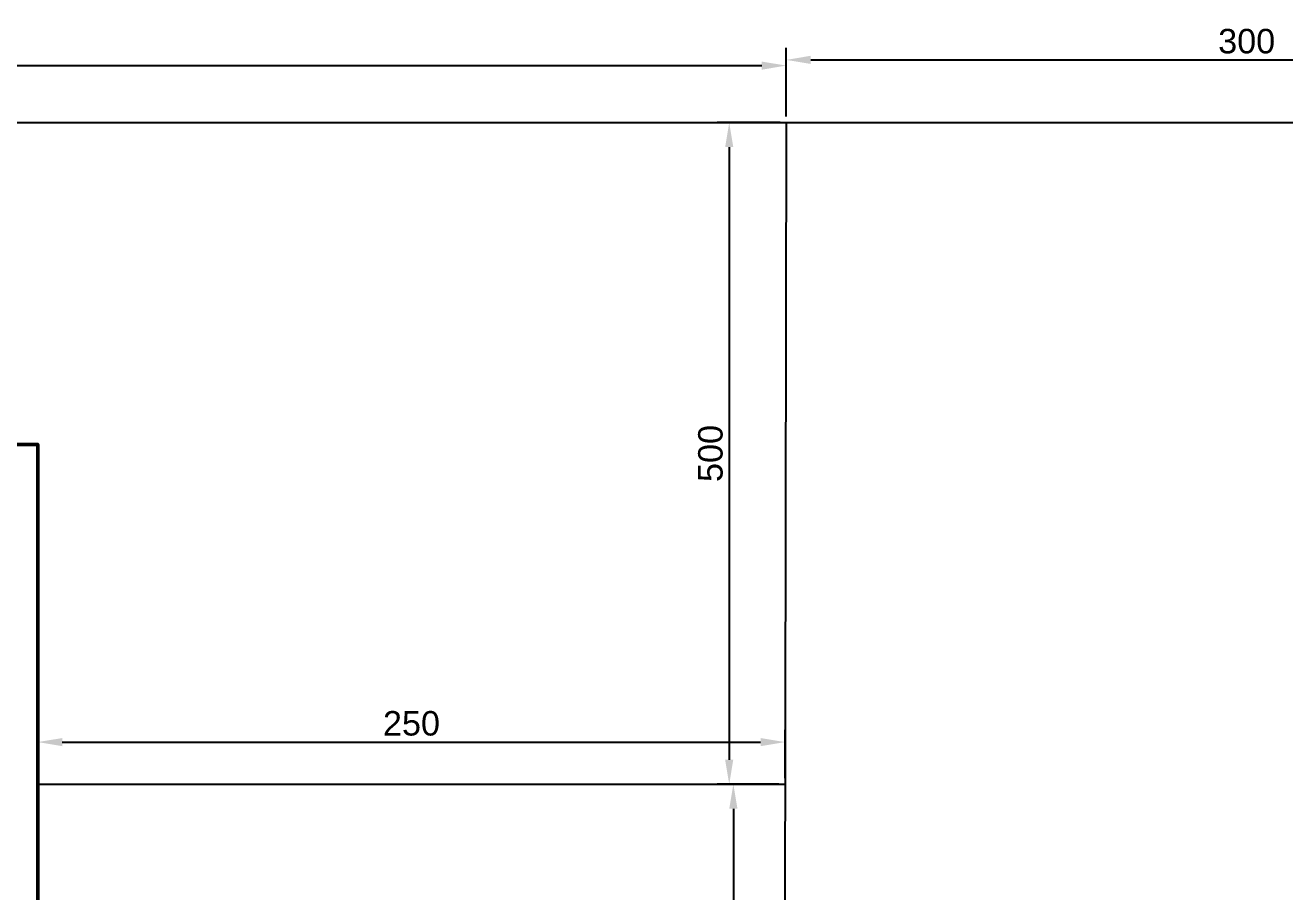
# Model space of a CAD drawing. Header units: millimetres. Extents: x 1762 to 3573, y 2019 to 2959.
# Drawn here: x 2825.8 to 2954.5, y 2536.8 to 2625.3 of the extents above; entities that cross this region are included whole.
import ezdxf

# ---------------------------------------------------------------- set-up
doc = ezdxf.new("R2010")
doc.units = ezdxf.units.MM
doc.layers.add('1轮廓实线层', color=7, linetype='Continuous', lineweight=50)
doc.styles.get("Standard").update_dxf_attribs({"font": 'arial.ttf'})
doc.dimstyles.new('ISO-25', dxfattribs={"dimtxt": 2.5, "dimasz": 2.5, "dimexe": 1.25, "dimexo": 0.625, "dimtad": 1, "dimtxsty": 'Standard', "dimcen": 2.5, "dimadec": 0, "dimazin": 0, "dimtfac": 1, "dimtmove": 0, "dimatfit": 3, "dimfxl": 1, "dimarcsym": 0})

# ---------------------------------------------------------------- blocks, each defined once
blk = doc.blocks.new('*D195')
at = {"color": 0, "lineweight": -2, "transparency": 16777216}
for p, q in [((2650.47, 2615.98), (2650.47, 2622.43)), ((2903.57, 2615.98), (2903.57, 2622.43)), ((2652.97, 2621.18), (2901.07, 2621.18))]:
    blk.add_line(p, q, dxfattribs=at)
at = {"color": 0, "transparency": 16777216}
for points in [[(2652.97, 2621.59), (2652.97, 2620.76), (2650.47, 2621.18)], [(2901.07, 2621.59), (2901.07, 2620.76), (2903.57, 2621.18)]]:
    blk.add_solid(points, dxfattribs=at)
at = {"layer": 'Defpoints', "color": 0, "transparency": 16777216}
for p in [(2903.57, 2621.18), (2650.47, 2615.36), (2903.57, 2615.36)]:
    blk.add_point(p, dxfattribs=at)
at = {"color": 3, "transparency": 16777216, "insert": (2777.02, 2623.08), "char_height": 2.5, "attachment_point": 5}
blk.add_mtext('100', dxfattribs=at)
blk = doc.blocks.new('*D196')
at = {"color": 0, "lineweight": -2, "transparency": 16777216}
for p, q in [((2902.95, 2615.36), (2896.5, 2615.36)), ((2897.75, 2612.86), (2897.75, 2550.27)), ((2902.83, 2547.77), (2896.5, 2547.77))]:
    blk.add_line(p, q, dxfattribs=at)
at = {"color": 0, "transparency": 16777216}
for points in [[(2897.33, 2612.86), (2898.16, 2612.86), (2897.75, 2615.36)], [(2897.33, 2550.27), (2898.16, 2550.27), (2897.75, 2547.77)]]:
    blk.add_solid(points, dxfattribs=at)
at = {"layer": 'Defpoints', "color": 0, "transparency": 16777216}
for p in [(2903.57, 2615.36), (2897.75, 2547.77), (2903.45, 2547.77)]:
    blk.add_point(p, dxfattribs=at)
at = {"color": 3, "transparency": 16777216, "insert": (2895.84, 2581.56), "char_height": 2.5, "attachment_point": 5, "rotation": 90}
blk.add_mtext('500', dxfattribs=at)
blk = doc.blocks.new('*D197')
at = {"color": 0, "lineweight": -2, "transparency": 16777216}
for p, q in [((2827.1, 2548.39), (2827.1, 2553.33)), ((2903.45, 2548.39), (2903.45, 2553.33)), ((2829.6, 2552.08), (2900.95, 2552.08))]:
    blk.add_line(p, q, dxfattribs=at)
at = {"color": 0, "transparency": 16777216}
for points in [[(2829.6, 2552.49), (2829.6, 2551.66), (2827.1, 2552.08)], [(2900.95, 2552.49), (2900.95, 2551.66), (2903.45, 2552.08)]]:
    blk.add_solid(points, dxfattribs=at)
at = {"layer": 'Defpoints', "color": 0, "transparency": 16777216}
for p in [(2903.45, 2552.08), (2827.1, 2547.77), (2903.45, 2547.77)]:
    blk.add_point(p, dxfattribs=at)
at = {"color": 3, "transparency": 16777216, "insert": (2865.28, 2553.98), "char_height": 2.5, "attachment_point": 5}
blk.add_mtext('250', dxfattribs=at)
blk = doc.blocks.new('*D198')
at = {"color": 0, "lineweight": -2, "transparency": 16777216}
for p, q in [((2902.83, 2547.77), (2896.92, 2547.77)), ((2898.17, 2545.27), (2898.17, 2503.14)), ((2902.75, 2500.64), (2896.92, 2500.64))]:
    blk.add_line(p, q, dxfattribs=at)
at = {"color": 0, "transparency": 16777216}
for points in [[(2897.75, 2545.27), (2898.59, 2545.27), (2898.17, 2547.77)], [(2897.75, 2503.14), (2898.59, 2503.14), (2898.17, 2500.64)]]:
    blk.add_solid(points, dxfattribs=at)
at = {"layer": 'Defpoints', "color": 0, "transparency": 16777216}
for p in [(2903.45, 2547.77), (2898.17, 2500.64), (2903.37, 2500.64)]:
    blk.add_point(p, dxfattribs=at)
at = {"color": 3, "transparency": 16777216, "insert": (2896.27, 2524.2), "char_height": 2.5, "attachment_point": 5, "rotation": 90}
blk.add_mtext('500', dxfattribs=at)
blk = doc.blocks.new('*D199')
at = {"color": 0, "lineweight": -2, "transparency": 16777216}
for p, q in [((2903.57, 2615.98), (2903.57, 2623.01)), ((2906.07, 2621.76), (2995.17, 2621.76)), ((2997.67, 2615.98), (2997.67, 2623.01))]:
    blk.add_line(p, q, dxfattribs=at)
at = {"color": 0, "transparency": 16777216}
for points in [[(2906.07, 2622.18), (2906.07, 2621.35), (2903.57, 2621.76)], [(2995.17, 2622.18), (2995.17, 2621.35), (2997.67, 2621.76)]]:
    blk.add_solid(points, dxfattribs=at)
at = {"layer": 'Defpoints', "color": 0, "transparency": 16777216}
for p in [(2997.67, 2621.76), (2903.57, 2615.36), (2997.67, 2615.36)]:
    blk.add_point(p, dxfattribs=at)
at = {"color": 3, "transparency": 16777216, "insert": (2950.62, 2623.66), "char_height": 2.5, "attachment_point": 5}
blk.add_mtext('300', dxfattribs=at)

msp = doc.modelspace()

# ---------------------------------------------------------------- linework, layer by layer
for p, q in [((2004.508, 2615.36), (3353.286, 2615.36)), ((2903.573, 2615.36), (2903.37, 2500.643)), ((2827.098, 2547.765), (2903.454, 2547.765))]:
    msp.add_line(p, q)
at = {"layer": '1轮廓实线层', "color": 2}
msp.add_lwpolyline([(2751.417, 2582.491), (2827.098, 2582.491), (2827.098, 2503.487), (2751.417, 2503.487)], close=True, dxfattribs=at)

# ---------------------------------------------------------------- dimensions: what is measured, and where the dimension line sits
at = {"color": 1}
for base, p1, p2, text, picture, middle in [((2903.573, 2621.178), (2650.468, 2615.36), (2903.573, 2615.36), '100', '*D195', (2777.021, 2623.079)), ((2997.673, 2621.762), (2903.573, 2615.36), (2997.673, 2615.36), '300', '*D199', (2950.623, 2623.665)), ((2903.454, 2552.077), (2827.098, 2547.765), (2903.454, 2547.765), '250', '*D197', (2865.276, 2553.978))]:
    dim = msp.add_linear_dim(base=base, p1=p1, p2=p2, text=text, dimstyle='ISO-25', override={"dimclrt": 3}, dxfattribs=at)
    dim.commit()
    dim.dimension.update_dxf_attribs({"geometry": picture, "text_midpoint": middle})
for base, p1, p2, picture, middle in [((2897.745, 2547.765), (2903.573, 2615.36), (2903.454, 2547.765), '*D196', (2895.844, 2581.562)), ((2898.168, 2500.643), (2903.454, 2547.765), (2903.37, 2500.643), '*D198', (2896.267, 2524.204))]:
    dim = msp.add_linear_dim(base=base, p1=p1, p2=p2, angle=90, text='500', dimstyle='ISO-25', override={"dimclrt": 3}, dxfattribs=at)
    dim.commit()
    dim.dimension.update_dxf_attribs({"geometry": picture, "text_midpoint": middle})

doc.saveas('drawing.dxf')
